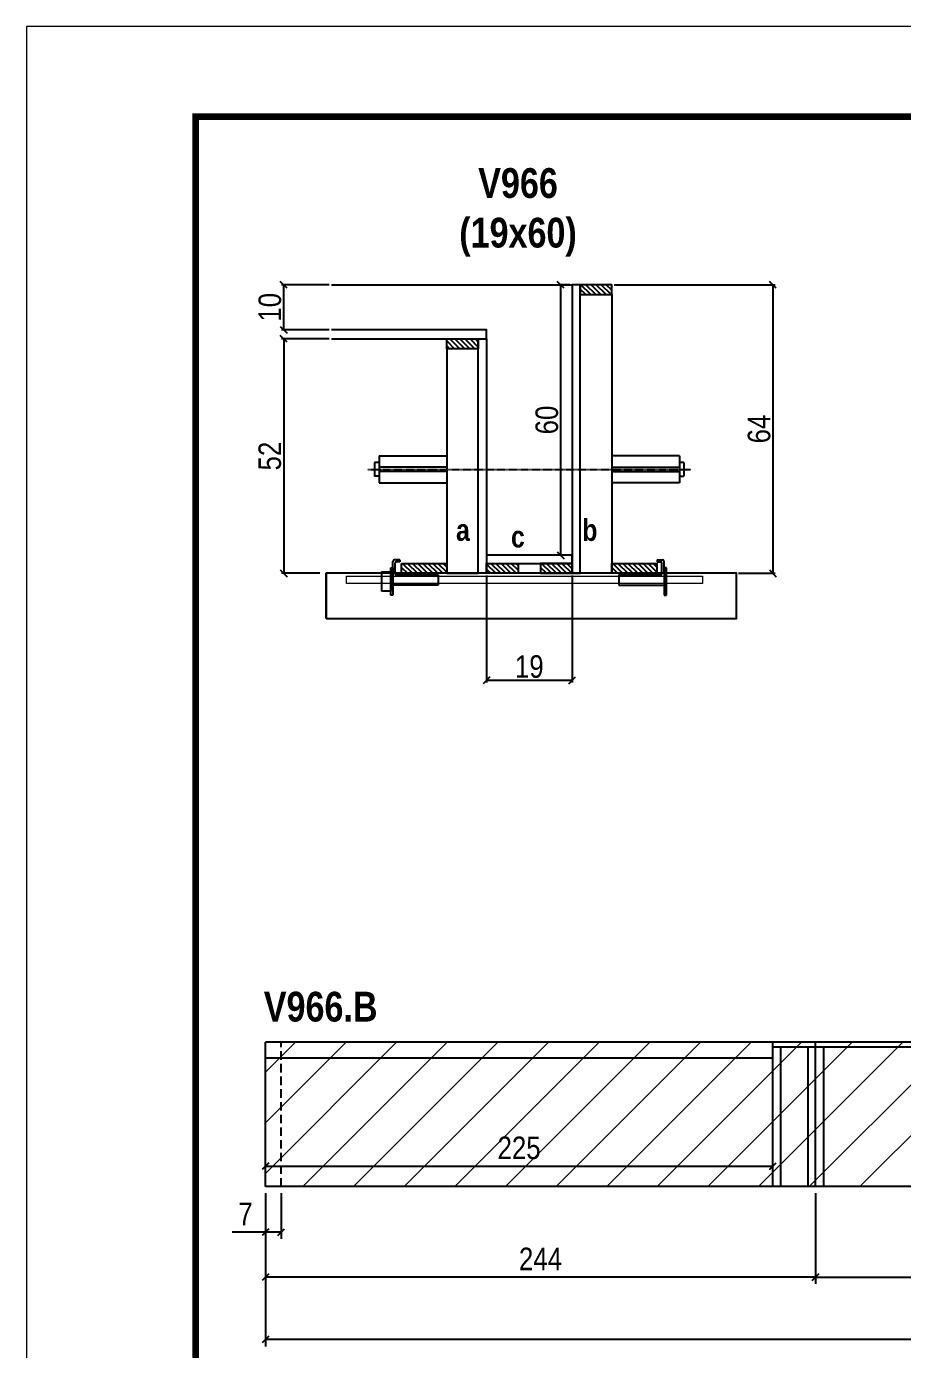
# Model space of a CAD drawing. Extents: x 3309 to 9563, y -2522 to 14608.
# Drawn here: x 4894 to 5283, y 4832 to 5419 of the extents above; entities that cross this region are included whole.
import ezdxf

# ---------------------------------------------------------------- set-up
doc = ezdxf.new("R2010")
doc.units = 0
doc.linetypes.add('DASHED', pattern=[0.75, 0.5, -0.25])
doc.linetypes.add('HIDDEN', pattern=[0.375, 0.25, -0.125])
for name, color, linetype in [('barrote', 251, 'Continuous'), ('COTA', 241, 'Continuous'), ('detalhes', 4, 'Continuous'), ('NOMENCLATURA', 7, 'Continuous'), ('Painéis', 200, 'Continuous'), ('presilha', 1, 'Continuous'), ('SARR_2.2x10', 60, 'Continuous'), ('SARR_2.2x7', 40, 'Continuous'), ('SARR_3.5x7', 81, 'Continuous'), ('TENSOR', 3, 'Continuous')]:
    doc.layers.add(name, color=color, linetype=linetype)
for name, color, linetype, lineweight in [('CONCRETO', 251, 'Continuous', 25), ('Folhas', 255, 'Continuous', 9), ('Hachura', 251, 'Continuous', 9), ('SARRAFO DE PRESSAO', 251, 'DASHED', 9), ('SCO-___-LAJ', 2, 'Continuous', 0)]:
    doc.layers.add(name, color=color, linetype=linetype, lineweight=lineweight)
doc.styles.add('COTA TECNICA', font='techl___.ttf', dxfattribs={"height": 10})
doc.styles.add('COTA TECNICA 2X', font='techl___.ttf', dxfattribs={"height": 10})
doc.styles.add('TECNICA', font='techb___.ttf', dxfattribs={"height": 10})
doc.dimstyles.new('PAINEL', dxfattribs={"dimtxt": 10, "dimasz": 3, "dimexe": 3, "dimexo": 3, "dimgap": 3, "dimtad": 1, "dimdec": 1, "dimzin": 12, "dimdsep": 46, "dimtxsty": 'COTA TECNICA', "dimblk1": 'OBLIQUE', "dimblk2": 'OBLIQUE', "dimsah": 1, "dimcen": 0.9, "dimclrd": 4, "dimclre": 4, "dimclrt": 240, "dimadec": 1, "dimazin": 3, "dimtfac": 1, "dimtdec": 1, "dimtmove": 0, "dimatfit": 3, "dimfxl": 1, "dimtolj": 1, "dimtzin": 12, "dimarcsym": 0})
doc.dimstyles.new('SECAO', dxfattribs={"dimscale": 0.333333, "dimtxt": 5, "dimasz": 9, "dimexe": 3, "dimexo": 3, "dimgap": 3, "dimtad": 1, "dimdec": 1, "dimlfac": 0.5, "dimzin": 12, "dimdsep": 46, "dimtxsty": 'COTA TECNICA 2X', "dimblk1": 'OBLIQUE', "dimblk2": 'OBLIQUE', "dimsah": 1, "dimcen": 0.9, "dimclrd": 4, "dimclre": 4, "dimclrt": 240, "dimadec": 1, "dimazin": 3, "dimtfac": 1, "dimtdec": 1, "dimtmove": 0, "dimatfit": 3, "dimfxl": 1, "dimtolj": 1, "dimtzin": 12, "dimarcsym": 0})
pattern_1 = [(135, (38333.8956, -118335.456), (-1.122532015, -1.122532015), [])]

# ---------------------------------------------------------------- blocks, each defined once
blk = doc.blocks.new('9999999999')
at = {"layer": 'Folhas'}
blk.add_lwpolyline([(98138.98, 34190.21), (99623.98, 34190.21), (99623.98, 35240.21), (98138.98, 35240.21)], close=True, dxfattribs=at)
at = {"layer": 'Folhas', "color": 30, "const_width": 3}
blk.add_lwpolyline([(98213.98, 34230.21), (99583.98, 34230.21), (99583.98, 35200.21), (98213.98, 35200.21)], close=True, dxfattribs=at)
blk = doc.blocks.new('_Oblique')
at = {"color": 0, "linetype": 'ByBlock', "lineweight": -2}
blk.add_line((-0.5, -0.5), (0.5, 0.5), dxfattribs=at)
blk = doc.blocks.new('*D2496')
at = {"layer": 'COTA', "color": 4, "lineweight": -2, "transparency": 16777216}
for p, q in [((5098.36, 5175.71), (5098.36, 5128.24)), ((5136.36, 5175.71), (5136.36, 5128.24)), ((5136.36, 5129.24), (5098.36, 5129.24))]:
    blk.add_line(p, q, dxfattribs=at)
at = {"layer": 'Defpoints', "color": 0, "transparency": 16777216}
for p in [(5098.36, 5176.71), (5136.36, 5176.71), (5098.36, 5129.24)]:
    blk.add_point(p, dxfattribs=at)
at = {"layer": 'COTA', "color": 4, "lineweight": -2, "transparency": 16777216, "xscale": 3, "yscale": 3, "zscale": 3, "rotation": 180}
blk.add_blockref('_Oblique', (5098.36, 5129.24), dxfattribs=at)
at = {"layer": 'COTA', "color": 4, "lineweight": -2, "transparency": 16777216, "xscale": 3, "yscale": 3, "zscale": 3}
blk.add_blockref('_Oblique', (5136.36, 5129.24), dxfattribs=at)
at = {"layer": 'COTA', "color": 240, "transparency": 16777216, "insert": (5117.36, 5135.33), "char_height": 10, "attachment_point": 5, "style": 'COTA TECNICA 2X'}
blk.add_mtext('\\A1;19', dxfattribs=at)
blk = doc.blocks.new('PRESILHA METÁLICA 1')
at = {"layer": 'presilha'}
for p, q in [((7.5, 10.64), (7.5, 19.86)), ((12, 21), (8.64, 21)), ((9, 11.57), (9, 18.93)), ((12, 19.5), (9.57, 19.5)), ((12, 21), (12, 19.5)), ((0, 13), (6, 13)), ((0, 13), (0, 0)), ((6, 15.5), (7.5, 15.5)), ((6, -2.5), (6, 15.5)), ((6, 13), (6, 0)), ((7.5, 15.5), (7.5, -2.5)), ((37.5, 11), (9.57, 11)), ((37.5, 11), (37.5, 4.1)), ((6, 0), (0, 0)), ((37.5, 4.1), (7.5, 4.1)), ((7.5, -2.5), (6, -2.5))]:
    blk.add_line(p, q, dxfattribs=at)
for centre, radius, start, end in [((8.64, 19.86), 1.14, 90, 180), ((9.57, 18.93), 0.57, 90, 180), ((9.57, 11.57), 0.57, 180, 270)]:
    blk.add_arc(centre, radius, start, end, dxfattribs=at)
blk = doc.blocks.new('PRESILHA METÁLICA 2')
at = {"layer": 'presilha'}
for p, q in [((-5.25, 23.5), (-5.25, 22)), ((-5.25, 23.5), (-1.89, 23.5)), ((-5.25, 22), (-2.82, 22)), ((-2.25, 14.07), (-2.25, 21.43)), ((-0.75, 14.64), (-0.75, 22.36)), ((0.75, 18), (-0.75, 18)), ((-0.75, 18), (-0.75, 0)), ((0.75, 0), (0.75, 18)), ((-30.75, 13.5), (-30.75, 6.6)), ((-30.75, 13.5), (-2.82, 13.5)), ((-30.75, 6.6), (-0.75, 6.6)), ((-0.75, 0), (0.75, 0))]:
    blk.add_line(p, q, dxfattribs=at)
for centre, radius, start, end in [((-2.82, 21.43), 0.57, 0, 90), ((-1.89, 22.36), 1.14, 0, 90), ((-2.82, 14.07), 0.57, 270, 0)]:
    blk.add_arc(centre, radius, start, end, dxfattribs=at)
blk = doc.blocks.new('*D2497')
at = {"layer": 'COTA', "color": 4, "lineweight": -2, "transparency": 16777216}
for p, q in [((5154.96, 5304.71), (5226.4, 5304.71)), ((5225.4, 5304.71), (5225.4, 5176.71)), ((5210.17, 5176.71), (5226.4, 5176.71))]:
    blk.add_line(p, q, dxfattribs=at)
at = {"layer": 'Defpoints', "color": 0, "transparency": 16777216}
for p in [(5153.96, 5304.71), (5209.17, 5176.71), (5225.4, 5176.71)]:
    blk.add_point(p, dxfattribs=at)
at = {"layer": 'COTA', "color": 4, "lineweight": -2, "transparency": 16777216, "xscale": 3, "yscale": 3, "zscale": 3}
for p, rotation in [((5225.4, 5304.71), 90), ((5225.4, 5176.71), 270)]:
    blk.add_blockref('_Oblique', p, dxfattribs=dict(at, rotation=rotation))
at = {"layer": 'COTA', "color": 240, "transparency": 16777216, "insert": (5219.3, 5240.71), "char_height": 10, "attachment_point": 5, "rotation": 90, "style": 'COTA TECNICA 2X'}
blk.add_mtext('\\A1;64', dxfattribs=at)
blk = doc.blocks.new('*D2498')
at = {"layer": 'COTA', "color": 4, "lineweight": -2, "transparency": 16777216}
for p, q in [((5028.66, 5280.71), (5007.44, 5280.71)), ((5008.44, 5280.71), (5008.44, 5176.71)), ((5024.54, 5176.71), (5007.44, 5176.71))]:
    blk.add_line(p, q, dxfattribs=at)
at = {"layer": 'Defpoints', "color": 0, "transparency": 16777216}
for p in [(5029.66, 5280.71, 0), (5008.44, 5176.71), (5025.54, 5176.71)]:
    blk.add_point(p, dxfattribs=at)
at = {"layer": 'COTA', "color": 4, "lineweight": -2, "transparency": 16777216, "xscale": 3, "yscale": 3, "zscale": 3}
for p, rotation in [((5008.44, 5280.71), 90), ((5008.44, 5176.71), 270)]:
    blk.add_blockref('_Oblique', p, dxfattribs=dict(at, rotation=rotation))
at = {"layer": 'COTA', "color": 240, "transparency": 16777216, "insert": (5002.33, 5228.71), "char_height": 10, "attachment_point": 5, "rotation": 90, "style": 'COTA TECNICA 2X'}
blk.add_mtext('\\A1;52', dxfattribs=at)
blk = doc.blocks.new('*D2499')
at = {"layer": 'COTA', "color": 4, "lineweight": -2, "transparency": 16777216}
for p, q in [((5135.36, 5304.71), (5130.28, 5304.71)), ((5131.28, 5184.71), (5131.28, 5304.71)), ((5135.36, 5184.71), (5130.28, 5184.71))]:
    blk.add_line(p, q, dxfattribs=at)
at = {"layer": 'Defpoints', "color": 0, "transparency": 16777216}
for p in [(5131.28, 5304.71), (5136.36, 5304.71), (5136.36, 5184.71)]:
    blk.add_point(p, dxfattribs=at)
at = {"layer": 'COTA', "color": 4, "lineweight": -2, "transparency": 16777216, "xscale": 3, "yscale": 3, "zscale": 3}
for p, rotation in [((5131.28, 5304.71), 90), ((5131.28, 5184.71), 270)]:
    blk.add_blockref('_Oblique', p, dxfattribs=dict(at, rotation=rotation))
at = {"layer": 'COTA', "color": 240, "transparency": 16777216, "insert": (5125.18, 5244.71), "char_height": 10, "attachment_point": 5, "rotation": 90, "style": 'COTA TECNICA 2X'}
blk.add_mtext('\\A1;60', dxfattribs=at)
blk = doc.blocks.new('*D2500')
at = {"layer": 'COTA', "color": 4, "lineweight": -2, "transparency": 16777216}
for p, q in [((5028.66, 5304.71), (5007.44, 5304.71)), ((5008.44, 5284.71), (5008.44, 5304.71)), ((5028.66, 5284.71), (5007.44, 5284.71))]:
    blk.add_line(p, q, dxfattribs=at)
at = {"layer": 'Defpoints', "color": 0, "transparency": 16777216}
for p in [(5008.44, 5304.71), (5029.66, 5304.71), (5029.66, 5284.71)]:
    blk.add_point(p, dxfattribs=at)
at = {"layer": 'COTA', "color": 4, "lineweight": -2, "transparency": 16777216, "xscale": 3, "yscale": 3, "zscale": 3}
for p, rotation in [((5008.44, 5304.71), 90), ((5008.44, 5284.71), 270)]:
    blk.add_blockref('_Oblique', p, dxfattribs=dict(at, rotation=rotation))
at = {"layer": 'COTA', "color": 240, "transparency": 16777216, "insert": (5002.34, 5294.71), "char_height": 10, "attachment_point": 5, "rotation": 90, "style": 'COTA TECNICA 2X'}
blk.add_mtext('\\A1;10', dxfattribs=at)
blk = doc.blocks.new('*D2525')
at = {"layer": 'COTA', "color": 4, "linetype": 'ByBlock', "lineweight": -2, "transparency": 16777216}
for p, q in [((5000.33, 4901.73), (5000.33, 4861.57)), ((5244.33, 4901.73), (5244.33, 4861.57)), ((5244.33, 4864.57), (5000.33, 4864.57))]:
    blk.add_line(p, q, dxfattribs=at)
at = {"layer": 'Defpoints', "color": 0, "linetype": 'ByBlock', "transparency": 16777216}
for p in [(5000.33, 4904.73), (5244.33, 4904.73), (5000.33, 4864.57)]:
    blk.add_point(p, dxfattribs=at)
at = {"layer": 'COTA', "color": 4, "linetype": 'ByBlock', "lineweight": -2, "transparency": 16777216, "xscale": 3, "yscale": 3, "zscale": 3, "rotation": 180}
blk.add_blockref('_Oblique', (5000.33, 4864.57), dxfattribs=at)
at = {"layer": 'COTA', "color": 4, "linetype": 'ByBlock', "lineweight": -2, "transparency": 16777216, "xscale": 3, "yscale": 3, "zscale": 3}
blk.add_blockref('_Oblique', (5244.33, 4864.57), dxfattribs=at)
at = {"layer": 'COTA', "color": 240, "linetype": 'ByBlock', "transparency": 16777216, "insert": (5122.33, 4872.64), "char_height": 10, "attachment_point": 5, "style": 'COTA TECNICA'}
blk.add_mtext('\\A1;244', dxfattribs=at)
blk = doc.blocks.new('*D2527')
at = {"layer": 'COTA', "color": 4, "linetype": 'ByBlock', "lineweight": -2, "transparency": 16777216}
for p, q in [((5000.33, 4901.73), (5000.33, 4833.86)), ((6220.33, 4901.73), (6220.33, 4833.86)), ((6220.33, 4836.86), (5000.33, 4836.86))]:
    blk.add_line(p, q, dxfattribs=at)
at = {"layer": 'Defpoints', "color": 0, "linetype": 'ByBlock', "transparency": 16777216}
for p in [(5000.33, 4904.73), (6220.33, 4904.73), (5000.33, 4836.86)]:
    blk.add_point(p, dxfattribs=at)
at = {"layer": 'COTA', "color": 4, "linetype": 'ByBlock', "lineweight": -2, "transparency": 16777216, "xscale": 3, "yscale": 3, "zscale": 3, "rotation": 180}
blk.add_blockref('_Oblique', (5000.33, 4836.86), dxfattribs=at)
at = {"layer": 'COTA', "color": 4, "linetype": 'ByBlock', "lineweight": -2, "transparency": 16777216, "xscale": 3, "yscale": 3, "zscale": 3}
blk.add_blockref('_Oblique', (6220.33, 4836.86), dxfattribs=at)
at = {"layer": 'COTA', "color": 240, "linetype": 'ByBlock', "transparency": 16777216, "insert": (5610.33, 4844.96), "char_height": 10, "attachment_point": 5, "style": 'COTA TECNICA'}
blk.add_mtext('\\A1;1220', dxfattribs=at)
blk = doc.blocks.new('*D2526')
at = {"layer": 'COTA', "color": 4, "lineweight": -2, "transparency": 16777216}
for p, q in [((5244.33, 4901.73), (5244.33, 4861.57)), ((5488.33, 4901.73), (5488.33, 4861.57)), ((5244.33, 4864.57), (5488.33, 4864.57))]:
    blk.add_line(p, q, dxfattribs=at)
at = {"layer": 'Defpoints', "color": 0, "transparency": 16777216}
for p in [(5244.33, 4904.73, 0), (5488.33, 4904.73, 0), (5488.33, 4864.57)]:
    blk.add_point(p, dxfattribs=at)
at = {"layer": 'COTA', "color": 4, "lineweight": -2, "transparency": 16777216, "xscale": 3, "yscale": 3, "zscale": 3, "rotation": 180}
blk.add_blockref('_Oblique', (5244.33, 4864.57), dxfattribs=at)
at = {"layer": 'COTA', "color": 4, "lineweight": -2, "transparency": 16777216, "xscale": 3, "yscale": 3, "zscale": 3}
blk.add_blockref('_Oblique', (5488.33, 4864.57), dxfattribs=at)
at = {"layer": 'COTA', "color": 240, "transparency": 16777216, "insert": (5366.33, 4872.64), "char_height": 10, "attachment_point": 5, "style": 'COTA TECNICA'}
blk.add_mtext('\\A1;244', dxfattribs=at)
blk = doc.blocks.new('*D2537')
at = {"layer": 'COTA', "color": 4, "lineweight": -2, "transparency": 16777216}
for p, q in [((5000.33, 4901.73), (5000.33, 4881.5)), ((5007.33, 4901.73), (5007.33, 4881.5)), ((5000.33, 4884.5), (4985.6, 4884.5)), ((5007.33, 4884.5), (5000.33, 4884.5))]:
    blk.add_line(p, q, dxfattribs=at)
at = {"layer": 'Defpoints', "color": 0, "transparency": 16777216}
for p in [(5000.33, 4904.73), (5007.33, 4904.73), (5000.33, 4884.5)]:
    blk.add_point(p, dxfattribs=at)
at = {"layer": 'COTA', "color": 4, "lineweight": -2, "transparency": 16777216, "xscale": 3, "yscale": 3, "zscale": 3, "rotation": 180}
blk.add_blockref('_Oblique', (5000.33, 4884.5), dxfattribs=at)
at = {"layer": 'COTA', "color": 4, "lineweight": -2, "transparency": 16777216, "xscale": 3, "yscale": 3, "zscale": 3}
blk.add_blockref('_Oblique', (5007.33, 4884.5), dxfattribs=at)
at = {"layer": 'COTA', "color": 240, "transparency": 16777216, "insert": (4991.47, 4892.58), "char_height": 10, "attachment_point": 5, "style": 'COTA TECNICA'}
blk.add_mtext('\\A1;7', dxfattribs=at)
blk = doc.blocks.new('*D2538')
at = {"layer": 'COTA', "color": 4, "lineweight": -2, "transparency": 16777216}
for p, q in [((5000.33, 4907.73), (5000.33, 4916.73)), ((5000.33, 4913.73), (5225.33, 4913.73)), ((5225.33, 4907.73), (5225.33, 4916.73))]:
    blk.add_line(p, q, dxfattribs=at)
at = {"layer": 'Defpoints', "color": 0, "transparency": 16777216}
for p in [(5225.33, 4913.73), (5000.33, 4904.73), (5225.33, 4904.73)]:
    blk.add_point(p, dxfattribs=at)
at = {"layer": 'COTA', "color": 4, "lineweight": -2, "transparency": 16777216, "xscale": 3, "yscale": 3, "zscale": 3, "rotation": 180}
blk.add_blockref('_Oblique', (5000.33, 4913.73), dxfattribs=at)
at = {"layer": 'COTA', "color": 4, "lineweight": -2, "transparency": 16777216, "xscale": 3, "yscale": 3, "zscale": 3}
blk.add_blockref('_Oblique', (5225.33, 4913.73), dxfattribs=at)
at = {"layer": 'COTA', "color": 240, "transparency": 16777216, "insert": (5112.83, 4921.84), "char_height": 10, "attachment_point": 5, "style": 'COTA TECNICA'}
blk.add_mtext('\\A1;225', dxfattribs=at)

msp = doc.modelspace()

# ---------------------------------------------------------------- hatches: boundary and pattern name
at = {"layer": 'Hachura', "linetype": 'ByBlock'}
h = msp.add_hatch(dxfattribs=at)
h.set_pattern_fill('ANSI31', color=256, scale=5)
h.paths.add_polyline_path([(5346.6, 5328.8), (5346.6, 5278.8), (5480.6, 5278.8), (5480.6, 5328.8)])
h.paths.add_polyline_path([(5512.6, 5326.8), (5512.6, 5278.8), (5754.1, 5278.8), (5754.1, 5326.8)])
h.paths.add_polyline_path([(5788.1, 5326.8), (5788.1, 5278.8), (5886.6, 5278.8), (5886.6, 5326.8)])
h.paths.add_polyline_path([(5916.6, 5328.8), (5916.6, 5278.8), (6060.6, 5278.8), (6060.6, 5328.8)])
h.paths.add_polyline_path([(5592.6, 5154.72), (5592.6, 5104.72), (5713.56, 5104.72), (5713.56, 5154.72)])
h.paths.add_polyline_path([(5348.6, 5154.72), (5348.6, 5104.72), (5592.6, 5104.72), (5592.6, 5154.72)])
h.paths.add_polyline_path([(5000.33, 4968.73), (5000.33, 4904.73), (5244.33, 4904.73), (5244.33, 4968.73)])
h.paths.add_polyline_path([(5244.33, 4968.73), (5244.33, 4904.73), (5488.33, 4904.73), (5488.33, 4968.73)])
h.paths.add_polyline_path([(5488.33, 4968.73), (5488.33, 4904.73), (5732.33, 4904.73), (5732.33, 4968.73)])
h.paths.add_polyline_path([(5976.33, 4904.73), (5976.33, 4968.73), (5732.33, 4968.73), (5732.33, 4904.73)])
h.paths.add_polyline_path([(5976.33, 4968.73), (5976.33, 4904.73), (6220.33, 4904.73), (6220.33, 4968.73)])
h.paths.add_polyline_path([(5661.33, 4711.16), (5661.33, 4775.16), (5488.33, 4775.16), (5488.33, 4711.16)])
h.paths.add_polyline_path([(5244.33, 4775.16), (5244.33, 4711.16), (5488.33, 4711.16), (5488.33, 4775.16)])
h.paths.add_polyline_path([(5244.33, 4711.16), (5244.33, 4775.16), (5000.33, 4775.16), (5000.33, 4711.16)])
at = {"layer": 'SARR_2.2x10'}
h = msp.add_hatch(dxfattribs=at)
h.set_pattern_fill('ANSI31', color=256, scale=0.5, angle=90)
h.set_pattern_definition([(135, (38254.2956, -118335.456), (-1.122532015, -1.122532015), [])])
h.paths.add_polyline_path([(5060.76, 5181.11), (5060.76, 5176.71), (5080.76, 5176.71), (5080.76, 5181.11)])
h = msp.add_hatch(dxfattribs=at)
h.set_pattern_fill('ANSI31', color=256, scale=0.5, angle=90)
h.set_pattern_definition([(135, (38347.4956, -118335.456), (-1.122532015, -1.122532015), [])])
h.paths.add_polyline_path([(5153.96, 5181.11), (5153.96, 5176.71), (5173.96, 5176.71), (5173.96, 5181.11)])
at = {"layer": 'SARR_2.2x7'}
h = msp.add_hatch(dxfattribs=at)
h.set_pattern_fill('ANSI31', color=256, scale=0.5, angle=90)
h.set_pattern_definition([(135, (38268.2956, -118211.856), (-1.122532015, -1.122532015), [])])
h.paths.add_polyline_path([(5139.96, 5304.71), (5139.96, 5300.31), (5153.96, 5300.31), (5153.96, 5304.71)])
h = msp.add_hatch(dxfattribs=at)
h.set_pattern_fill('ANSI31', color=256, scale=0.5, angle=90)
h.set_pattern_definition([(135, (38248.2956, -118235.856), (-1.122532015, -1.122532015), [])])
h.paths.add_polyline_path([(5094.76, 5280.71), (5094.76, 5276.31), (5080.76, 5276.31), (5080.76, 5280.71)])
h = msp.add_hatch(dxfattribs=at)
h.set_pattern_fill('ANSI31', color=256, scale=0.5, angle=90)
h.set_pattern_definition(pattern_1)
h.paths.add_polyline_path([(5112.36, 5176.71), (5112.36, 5181.11), (5098.36, 5181.11), (5098.36, 5176.71)])
h = msp.add_hatch(dxfattribs=at)
h.set_pattern_fill('ANSI31', color=256, scale=0.5, angle=90)
h.set_pattern_definition(pattern_1)
h.paths.add_polyline_path([(5122.36, 5181.11), (5122.36, 5176.71), (5136.36, 5176.71), (5136.36, 5181.11)])

# ---------------------------------------------------------------- linework, layer by layer
at = {"ltscale": 3}
for p, q in [((5050.76, 5228.81), (5050.76, 5216.81)), ((5050.76, 5228.81), (5080.76, 5228.81)), ((5183.96, 5228.81), (5153.96, 5228.81)), ((5183.96, 5228.81), (5183.96, 5216.81)), ((5048.76, 5225.81), (5048.76, 5219.81)), ((5050.76, 5225.81), (5048.76, 5225.81)), ((5080.76, 5223.81), (5050.76, 5223.81)), ((5153.96, 5223.81), (5183.96, 5223.81)), ((5185.96, 5225.81), (5183.96, 5225.81)), ((5185.96, 5225.81), (5185.96, 5219.81)), ((5050.76, 5219.81), (5048.76, 5219.81)), ((5080.76, 5221.81), (5050.76, 5221.81)), ((5050.76, 5216.81), (5080.76, 5216.81)), ((5153.96, 5221.81), (5183.96, 5221.81)), ((5183.96, 5216.81), (5153.96, 5216.81)), ((5183.96, 5219.81), (5185.96, 5219.81))]:
    msp.add_line(p, q, dxfattribs=at)
at = {"layer": 'barrote'}
msp.add_lwpolyline([(5027.3, 5156.71), (5209.22, 5156.71), (5209.22, 5176.71), (5027.3, 5176.71)], close=True, dxfattribs=at)
at = {"layer": 'CONCRETO', "linetype": 'Continuous'}
msp.add_line((5029.66, 5304.71), (5136.36, 5304.71), dxfattribs=at)
at = {"layer": 'detalhes', "color": 250}
msp.add_line((5027.3, 5156.71), (5027.3, 5176.71), dxfattribs=at)
at = {"layer": 'Painéis', "linetype": 'ByBlock'}
for p, q in [((6220.33, 4968.73), (5000.33, 4968.73)), ((5000.33, 4904.73), (5000.33, 4968.73)), ((5244.33, 4904.73), (5244.33, 4968.73)), ((6220.33, 4904.73), (5000.33, 4904.73))]:
    msp.add_line(p, q, dxfattribs=at)
at = {"layer": 'Painéis', "linetype": 'Continuous'}
for points in [[(5139.96, 5176.71), (5139.96, 5304.71), (5136.36, 5304.71), (5136.36, 5176.71)], [(5094.76, 5176.71), (5094.76, 5280.71), (5098.36, 5280.71), (5098.36, 5176.71)], [(5136.36, 5184.71), (5098.36, 5184.71), (5098.36, 5181.11), (5136.36, 5181.11)]]:
    msp.add_lwpolyline(points, close=True, dxfattribs=at)
msp.add_lwpolyline([(5029.66, 5280.71), (5098.36, 5280.71), (5098.36, 5284.71), (5029.66, 5284.71)], dxfattribs=at)
at = {"layer": 'SARR_2.2x10'}
for points in [[(5060.76, 5181.11), (5080.76, 5181.11), (5080.76, 5176.71), (5060.76, 5176.71)], [(5153.96, 5181.11), (5173.96, 5181.11), (5173.96, 5176.71), (5153.96, 5176.71)]]:
    msp.add_lwpolyline(points, close=True, dxfattribs=at)
at = {"layer": 'SARR_2.2x7', "linetype": 'HIDDEN', "ltscale": 15}
msp.add_line((5007.33, 4904.73), (5007.33, 4968.73), dxfattribs=at)
at = {"layer": 'SARR_2.2x7', "linetype": 'Continuous'}
for p, q in [((5244.33, 4966.53), (5225.33, 4966.53)), ((5488.33, 4966.53), (5244.33, 4966.53)), ((5225.33, 4961.73), (5000.33, 4961.73))]:
    msp.add_line(p, q, dxfattribs=at)
at = {"layer": 'SARR_2.2x7', "elevation": 0}
for points in [[(5153.96, 5304.71), (5139.96, 5304.71), (5139.96, 5300.31), (5153.96, 5300.31)], [(5080.76, 5280.71), (5094.76, 5280.71), (5094.76, 5276.31), (5080.76, 5276.31)]]:
    msp.add_lwpolyline(points, close=True, dxfattribs=at)
at = {"layer": 'SARR_2.2x7'}
for points in [[(5098.36, 5181.11), (5112.36, 5181.11), (5112.36, 5176.71), (5098.36, 5176.71)], [(5136.36, 5181.11), (5122.36, 5181.11), (5122.36, 5176.71), (5136.36, 5176.71)]]:
    msp.add_lwpolyline(points, close=True, dxfattribs=at)
at = {"layer": 'SARR_3.5x7'}
for p, q in [((5225.33, 4904.73), (5225.33, 4968.73)), ((5228.83, 4966.53), (5228.83, 4904.73)), ((5240.83, 4966.53), (5240.83, 4904.73)), ((5247.83, 4966.53), (5247.83, 4904.73))]:
    msp.add_line(p, q, dxfattribs=at)
for points in [[(5139.96, 5300.31), (5153.96, 5300.31), (5153.96, 5176.71), (5139.96, 5176.71)], [(5094.76, 5276.31), (5080.76, 5276.31), (5080.76, 5176.71), (5094.76, 5176.71)]]:
    msp.add_lwpolyline(points, close=True, dxfattribs=at)
at = {"layer": 'SCO-___-LAJ', "color": 1}
msp.add_lwpolyline([(5036.3, 5175.38), (5194.14, 5175.38), (5194.14, 5172.18), (5036.3, 5172.18)], close=True, dxfattribs=at)
at = {"layer": 'TENSOR', "linetype": 'HIDDEN', "ltscale": 0.5}
msp.add_line((5045.76, 5222.81), (5189.26, 5222.81), dxfattribs=at)

# ---------------------------------------------------------------- block references
at = {"layer": 'presilha', "xscale": 0.6666666666666666, "yscale": 0.6666666666666666, "zscale": 0.6666666666666666}
for name, p in [('PRESILHA METÁLICA 1', (5051.89, 5168.75)), ('PRESILHA METÁLICA 2', (5177.64, 5167.08))]:
    msp.add_blockref(name, p, dxfattribs=at)
at = {"layer": 'SARRAFO DE PRESSAO', "color": 6, "linetype": 'ByBlock'}
msp.add_blockref('9999999999', (-93244.61, -29820.95), dxfattribs=at)

# ---------------------------------------------------------------- texts
at = {"layer": 'detalhes', "style": 'TECNICA'}
for s, p in [('b', (5140.86, 5191.1)), ('a', (5084.88, 5191.11)), ('c', (5109.25, 5188.19))]:
    msp.add_text(s, height=9.6, dxfattribs=at).set_placement(p)
at = {"layer": 'NOMENCLATURA', "style": 'TECNICA'}
msp.add_text('V966.B', height=13.2, dxfattribs=at).set_placement((4999.62, 4977.92))
at = {"layer": 'NOMENCLATURA', "insert": (5112.36, 5356.41), "char_height": 13.2, "attachment_point": 2, "style": 'TECNICA'}
msp.add_mtext_dynamic_manual_height_columns('V966\\P(19x60)', width=300.2766, gutter_width=1, heights=[0], dxfattribs=at)

# ---------------------------------------------------------------- dimensions: what is measured, and where the dimension line sits
at = {"layer": 'COTA'}
for base, p1, p2, picture, middle in [((5008.44, 5304.71), (5029.66, 5284.71), (5029.66, 5304.71), '*D2500', (5002.34, 5294.71)), ((5131.28, 5304.71), (5136.36, 5184.71), (5136.36, 5304.71), '*D2499', (5125.18, 5244.71)), ((5225.4, 5176.71, 0), (5153.96, 5304.71), (5209.17, 5176.71, 0), '*D2497', (5219.3, 5240.71, 0)), ((5008.44, 5176.71, 0), (5029.66, 5280.71), (5025.54, 5176.71, 0), '*D2498', (5002.33, 5228.71, 0))]:
    dim = msp.add_linear_dim(base=base, p1=p1, p2=p2, angle=90, dimstyle='SECAO', dxfattribs=at)
    dim.commit()
    dim.dimension.update_dxf_attribs({"geometry": picture, "text_midpoint": middle})
dim = msp.add_linear_dim(base=(5098.36, 5129.24), p1=(5136.36, 5176.71), p2=(5098.36, 5176.71), angle=180, dimstyle='SECAO', dxfattribs=at)
dim.commit()
dim.dimension.update_dxf_attribs({"geometry": '*D2496', "text_midpoint": (5117.36, 5129.24), "dimtype": 160})
for base, p1, p2, picture, middle in [((5225.33, 4913.73), (5000.33, 4904.73), (5225.33, 4904.73), '*D2538', (5112.83, 4921.84)), ((5000.33, 4884.5), (5007.33, 4904.73), (5000.33, 4904.73), '*D2537', (4991.47, 4892.58)), ((5488.33, 4864.57, 0), (5244.33, 4904.73), (5488.33, 4904.73), '*D2526', (5366.33, 4872.64, 0))]:
    dim = msp.add_linear_dim(base=base, p1=p1, p2=p2, dimstyle='PAINEL', dxfattribs=at)
    dim.commit()
    dim.dimension.update_dxf_attribs({"geometry": picture, "text_midpoint": middle})
at = {"layer": 'COTA', "linetype": 'ByBlock'}
dim = msp.add_linear_dim(base=(5000.33, 4864.57), p1=(5244.33, 4904.73), p2=(5000.33, 4904.73), angle=180, dimstyle='PAINEL', override={"dimtmove": 1}, dxfattribs=at)
dim.commit()
dim.dimension.update_dxf_attribs({"geometry": '*D2525', "text_midpoint": (5122.33, 4872.64)})
dim = msp.add_linear_dim(base=(5000.33, 4836.86), p1=(6220.33, 4904.73), p2=(5000.33, 4904.73), angle=180, dimstyle='PAINEL', dxfattribs=at)
dim.commit()
dim.dimension.update_dxf_attribs({"geometry": '*D2527', "text_midpoint": (5610.33, 4844.96)})

doc.saveas('drawing.dxf')
